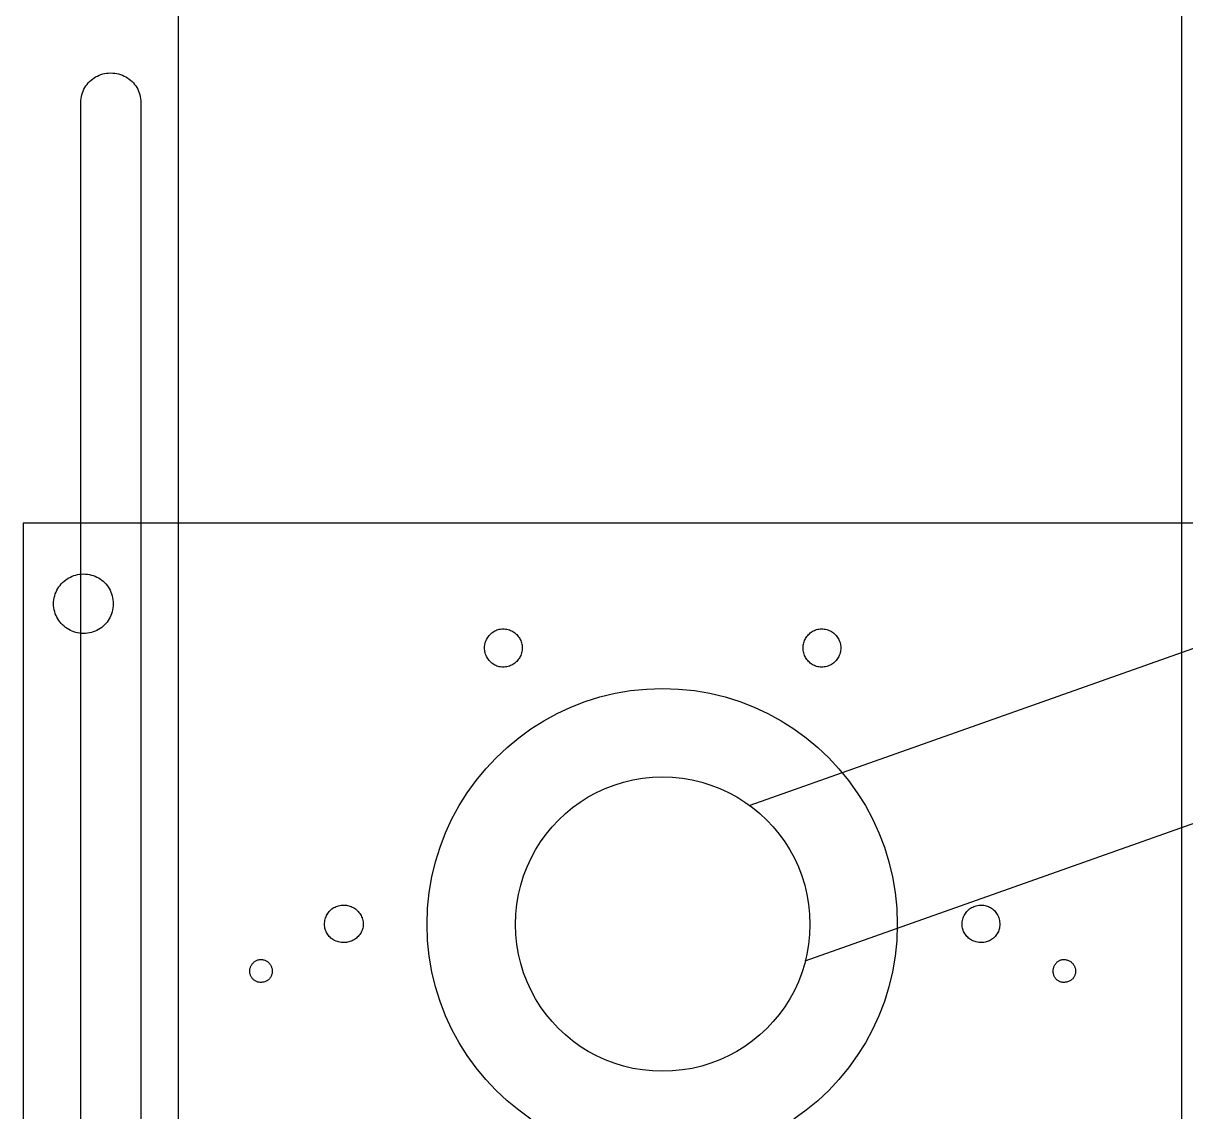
# Model space of a CAD drawing. Header units: metres. Extents: x 0 to 31.2, y 0 to 17.3.
# Drawn here: x 23.089 to 23.873, y 3.211 to 3.945 of the extents above; entities that cross this region are included whole.
import ezdxf

# ---------------------------------------------------------------- set-up
doc = ezdxf.new("R2010")
doc.units = ezdxf.units.M
doc.header["$MEASUREMENT"] = 0
doc.layers.add('Equipment Layer', color=7, linetype='CONTINUOUS', true_color=0xc20f8a)

msp = doc.modelspace()

# ---------------------------------------------------------------- linework, layer by layer
at = {"layer": 'Equipment Layer'}
for points in [[(23.87, 5.67337), (23.19302, 5.67337), (23.19302, 2.40559), (23.87, 2.40559), (23.87, 5.67337)], [(23.12741, 3.89114), (23.12745, 3.89254), (23.12759, 3.89391), (23.12782, 3.89524), (23.12814, 3.89655), (23.12853, 3.89782), (23.12901, 3.89904), (23.12956, 3.90023), (23.13019, 3.90137), (23.13088, 3.90246), (23.13165, 3.9035), (23.13247, 3.90449), (23.13336, 3.90543), (23.1343, 3.9063), (23.1353, 3.90711), (23.13635, 3.90786), (23.13744, 3.90854), (23.13858, 3.90915), (23.13976, 3.90969), (23.14098, 3.91016), (23.14223, 3.91054), (23.14351, 3.91085), (23.14482, 3.91107), (23.14616, 3.9112), (23.14751, 3.91125)], [(23.14751, 3.91125), (23.14891, 3.9112), (23.15029, 3.91107), (23.15163, 3.91085), (23.15295, 3.91054), (23.15423, 3.91016), (23.15547, 3.90969), (23.15668, 3.90915), (23.15784, 3.90854), (23.15895, 3.90786), (23.16001, 3.90711), (23.16102, 3.9063), (23.16198, 3.90543), (23.16287, 3.90449), (23.16371, 3.9035), (23.16448, 3.90246), (23.16518, 3.90137), (23.16581, 3.90023), (23.16637, 3.89904), (23.16684, 3.89782), (23.16724, 3.89655), (23.16756, 3.89524), (23.16779, 3.89391), (23.16793, 3.89254), (23.16797, 3.89114)], [(23.14751, 3.91125), (23.14751, 3.91125)], [(23.12741, 2.93123), (23.12741, 3.89114)], [(23.16797, 3.89114), (23.16797, 2.93123)], [(23.57896, 3.41736), (24.82215, 3.85727), (24.82462, 3.85727), (24.83026, 3.86821)], [(23.616, 3.31223), (24.85919, 3.7525)], [(23.95044, 3.60751), (23.0886, 3.60751), (23.0886, 2.63701), (23.95044, 2.63701), (23.95044, 3.60751)], [(23.10906, 3.55318), (23.10911, 3.55458), (23.10925, 3.55594), (23.10949, 3.55728), (23.10982, 3.55859), (23.11022, 3.55985), (23.11071, 3.56108), (23.11128, 3.56227), (23.11192, 3.56341), (23.11263, 3.5645), (23.11341, 3.56554), (23.11425, 3.56653), (23.11515, 3.56747), (23.1161, 3.56834), (23.1171, 3.56915), (23.11816, 3.5699), (23.11925, 3.57058), (23.12039, 3.57119), (23.12156, 3.57173), (23.12277, 3.5722), (23.12401, 3.57258), (23.12527, 3.57289), (23.12655, 3.57311), (23.12785, 3.57324), (23.12917, 3.57329)], [(23.12917, 3.57329), (23.13057, 3.57324), (23.13194, 3.57311), (23.13327, 3.57289), (23.13458, 3.57258), (23.13585, 3.5722), (23.13707, 3.57173), (23.13826, 3.57119), (23.1394, 3.57058), (23.14049, 3.5699), (23.14154, 3.56915), (23.14252, 3.56834), (23.14346, 3.56747), (23.14433, 3.56653), (23.14514, 3.56554), (23.14589, 3.5645), (23.14657, 3.56341), (23.14718, 3.56227), (23.14772, 3.56108), (23.14819, 3.55985), (23.14857, 3.55859), (23.14888, 3.55728), (23.1491, 3.55594), (23.14923, 3.55458), (23.14928, 3.55318)], [(23.12917, 3.53307), (23.12785, 3.53311), (23.12655, 3.53325), (23.12527, 3.53347), (23.12401, 3.53377), (23.12277, 3.53416), (23.12156, 3.53462), (23.12039, 3.53516), (23.11925, 3.53577), (23.11816, 3.53646), (23.1171, 3.5372), (23.1161, 3.53802), (23.11515, 3.53889), (23.11425, 3.53982), (23.11341, 3.54081), (23.11263, 3.54185), (23.11192, 3.54295), (23.11128, 3.54409), (23.11071, 3.54527), (23.11022, 3.5465), (23.10982, 3.54777), (23.10949, 3.54907), (23.10925, 3.55041), (23.10911, 3.55178), (23.10906, 3.55318)], [(23.14928, 3.55318), (23.14923, 3.55178), (23.1491, 3.55041), (23.14888, 3.54907), (23.14857, 3.54777), (23.14819, 3.5465), (23.14772, 3.54527), (23.14718, 3.54409), (23.14657, 3.54295), (23.14589, 3.54185), (23.14514, 3.54081), (23.14433, 3.53982), (23.14346, 3.53889), (23.14252, 3.53802), (23.14154, 3.5372), (23.14049, 3.53646), (23.1394, 3.53577), (23.13826, 3.53516), (23.13707, 3.53462), (23.13585, 3.53416), (23.13458, 3.53377), (23.13327, 3.53347), (23.13194, 3.53325), (23.13057, 3.53311), (23.12917, 3.53307)], [(23.39975, 3.52354), (23.39978, 3.52438), (23.39986, 3.5252), (23.40001, 3.52601), (23.4002, 3.52681), (23.40044, 3.52759), (23.40074, 3.52836), (23.40108, 3.5291), (23.40146, 3.52982), (23.40189, 3.53051), (23.40236, 3.53117), (23.40287, 3.53181), (23.40341, 3.53241), (23.40399, 3.53297), (23.4046, 3.5335), (23.40524, 3.53399), (23.40592, 3.53444), (23.40662, 3.53485), (23.40734, 3.5352), (23.40809, 3.53551), (23.40886, 3.53577), (23.40964, 3.53597), (23.41045, 3.53612), (23.41127, 3.53621), (23.4121, 3.53624)], [(23.4121, 3.53624), (23.41301, 3.53621), (23.41391, 3.53612), (23.41479, 3.53597), (23.41564, 3.53577), (23.41646, 3.53551), (23.41726, 3.5352), (23.41803, 3.53485), (23.41877, 3.53444), (23.41948, 3.53399), (23.42016, 3.5335), (23.4208, 3.53297), (23.4214, 3.53241), (23.42197, 3.53181), (23.42249, 3.53117), (23.42297, 3.53051), (23.42341, 3.52982), (23.42381, 3.5291), (23.42415, 3.52836), (23.42445, 3.52759), (23.4247, 3.52681), (23.42489, 3.52601), (23.42503, 3.5252), (23.42512, 3.52438), (23.42515, 3.52354)], [(23.61459, 3.52354), (23.61462, 3.52438), (23.61471, 3.5252), (23.61485, 3.52601), (23.61504, 3.52681), (23.61529, 3.52759), (23.61558, 3.52836), (23.61592, 3.5291), (23.6163, 3.52982), (23.61673, 3.53051), (23.6172, 3.53117), (23.61771, 3.53181), (23.61825, 3.53241), (23.61883, 3.53297), (23.61944, 3.5335), (23.62009, 3.53399), (23.62076, 3.53444), (23.62146, 3.53485), (23.62218, 3.5352), (23.62293, 3.53551), (23.6237, 3.53577), (23.62448, 3.53597), (23.62529, 3.53612), (23.62611, 3.53621), (23.62694, 3.53624)], [(23.62694, 3.53624), (23.62786, 3.53621), (23.62875, 3.53612), (23.62963, 3.53597), (23.63048, 3.53577), (23.6313, 3.53551), (23.6321, 3.5352), (23.63287, 3.53485), (23.63362, 3.53444), (23.63432, 3.53399), (23.635, 3.5335), (23.63564, 3.53297), (23.63624, 3.53241), (23.63681, 3.53181), (23.63733, 3.53117), (23.63782, 3.53051), (23.63825, 3.52982), (23.63865, 3.5291), (23.63899, 3.52836), (23.63929, 3.52759), (23.63954, 3.52681), (23.63973, 3.52601), (23.63988, 3.5252), (23.63996, 3.52438), (23.63999, 3.52354)], [(23.4121, 3.51049), (23.41127, 3.51052), (23.41045, 3.51061), (23.40964, 3.51075), (23.40886, 3.51094), (23.40809, 3.51119), (23.40734, 3.51149), (23.40662, 3.51184), (23.40592, 3.51223), (23.40524, 3.51267), (23.4046, 3.51315), (23.40399, 3.51368), (23.40341, 3.51424), (23.40287, 3.51484), (23.40236, 3.51548), (23.40189, 3.51616), (23.40146, 3.51687), (23.40108, 3.51761), (23.40074, 3.51838), (23.40044, 3.51918), (23.4002, 3.52001), (23.40001, 3.52086), (23.39986, 3.52173), (23.39978, 3.52263), (23.39975, 3.52354)], [(23.42515, 3.52354), (23.42512, 3.52263), (23.42503, 3.52173), (23.42489, 3.52086), (23.4247, 3.52001), (23.42445, 3.51918), (23.42415, 3.51838), (23.42381, 3.51761), (23.42341, 3.51687), (23.42297, 3.51616), (23.42249, 3.51548), (23.42197, 3.51484), (23.4214, 3.51424), (23.4208, 3.51368), (23.42016, 3.51315), (23.41948, 3.51267), (23.41877, 3.51223), (23.41803, 3.51184), (23.41726, 3.51149), (23.41646, 3.51119), (23.41564, 3.51094), (23.41479, 3.51075), (23.41391, 3.51061), (23.41301, 3.51052), (23.4121, 3.51049)], [(23.62694, 3.51049), (23.62611, 3.51052), (23.62529, 3.51061), (23.62448, 3.51075), (23.6237, 3.51094), (23.62293, 3.51119), (23.62218, 3.51149), (23.62146, 3.51184), (23.62076, 3.51223), (23.62009, 3.51267), (23.61944, 3.51315), (23.61883, 3.51368), (23.61825, 3.51424), (23.61771, 3.51484), (23.6172, 3.51548), (23.61673, 3.51616), (23.6163, 3.51687), (23.61592, 3.51761), (23.61558, 3.51838), (23.61529, 3.51918), (23.61504, 3.52001), (23.61485, 3.52086), (23.61471, 3.52173), (23.61462, 3.52263), (23.61459, 3.52354)], [(23.63999, 3.52354), (23.63996, 3.52263), (23.63988, 3.52173), (23.63973, 3.52086), (23.63954, 3.52001), (23.63929, 3.51918), (23.63899, 3.51838), (23.63865, 3.51761), (23.63825, 3.51687), (23.63782, 3.51616), (23.63733, 3.51548), (23.63681, 3.51484), (23.63624, 3.51424), (23.63564, 3.51368), (23.635, 3.51315), (23.63432, 3.51267), (23.63362, 3.51223), (23.63287, 3.51184), (23.6321, 3.51149), (23.6313, 3.51119), (23.63048, 3.51094), (23.62963, 3.51075), (23.62875, 3.51061), (23.62786, 3.51052), (23.62694, 3.51049)], [(23.36094, 3.33692), (23.36131, 3.34777), (23.3624, 3.35843), (23.36418, 3.36888), (23.36663, 3.37909), (23.36973, 3.38903), (23.37345, 3.39869), (23.37777, 3.40804), (23.38266, 3.41706), (23.38811, 3.42571), (23.39408, 3.43399), (23.40056, 3.44185), (23.40751, 3.44928), (23.41492, 3.45626), (23.42277, 3.46276), (23.43102, 3.46876), (23.43965, 3.47422), (23.44865, 3.47913), (23.45798, 3.48347), (23.46762, 3.48721), (23.47756, 3.49032), (23.48775, 3.49278), (23.49819, 3.49457), (23.50885, 3.49566), (23.51969, 3.49603)], [(23.51969, 3.49603), (23.53058, 3.49566), (23.54126, 3.49457), (23.55172, 3.49278), (23.56193, 3.49032), (23.57186, 3.48721), (23.5815, 3.48347), (23.59082, 3.47913), (23.5998, 3.47422), (23.60841, 3.46876), (23.61664, 3.46276), (23.62445, 3.45626), (23.63183, 3.44928), (23.63876, 3.44185), (23.6452, 3.43399), (23.65114, 3.42571), (23.65655, 3.41706), (23.66141, 3.40804), (23.66569, 3.39869), (23.66939, 3.38903), (23.67246, 3.37909), (23.67489, 3.36888), (23.67665, 3.35843), (23.67773, 3.34777), (23.67809, 3.33692)], [(23.42056, 3.33692), (23.42079, 3.34375), (23.42147, 3.35044), (23.42258, 3.357), (23.42411, 3.3634), (23.42604, 3.36964), (23.42836, 3.37569), (23.43106, 3.38154), (23.43411, 3.38718), (23.43751, 3.39259), (23.44124, 3.39775), (23.44528, 3.40267), (23.44962, 3.4073), (23.45425, 3.41166), (23.45915, 3.41571), (23.4643, 3.41944), (23.46969, 3.42285), (23.47531, 3.4259), (23.48114, 3.4286), (23.48716, 3.43093), (23.49337, 3.43286), (23.49974, 3.43439), (23.50626, 3.4355), (23.51292, 3.43618), (23.51969, 3.43641)], [(23.42056, 3.33692), (23.42079, 3.34375), (23.42147, 3.35044), (23.42258, 3.357), (23.42411, 3.3634), (23.42604, 3.36964), (23.42836, 3.37569), (23.43106, 3.38154), (23.43411, 3.38718), (23.43751, 3.39259), (23.44124, 3.39775), (23.44528, 3.40267), (23.44962, 3.4073), (23.45425, 3.41166), (23.45915, 3.41571), (23.4643, 3.41944), (23.46969, 3.42285), (23.47531, 3.4259), (23.48114, 3.4286), (23.48716, 3.43093), (23.49337, 3.43286), (23.49974, 3.43439), (23.50626, 3.4355), (23.51292, 3.43618), (23.51969, 3.43641)], [(23.51969, 3.43641), (23.52652, 3.43618), (23.53321, 3.4355), (23.53977, 3.43439), (23.54617, 3.43286), (23.55241, 3.43093), (23.55846, 3.4286), (23.56431, 3.4259), (23.56995, 3.42285), (23.57536, 3.41944), (23.58052, 3.41571), (23.58543, 3.41166), (23.59007, 3.4073), (23.59443, 3.40267), (23.59848, 3.39775), (23.60221, 3.39259), (23.60562, 3.38718), (23.60867, 3.38154), (23.61137, 3.37569), (23.6137, 3.36964), (23.61563, 3.3634), (23.61716, 3.357), (23.61827, 3.35044), (23.61895, 3.34375), (23.61918, 3.33692)], [(23.51969, 3.43641), (23.52652, 3.43618), (23.53321, 3.4355), (23.53977, 3.43439), (23.54617, 3.43286), (23.55241, 3.43093), (23.55846, 3.4286), (23.56431, 3.4259), (23.56995, 3.42285), (23.57536, 3.41944), (23.58052, 3.41571), (23.58543, 3.41166), (23.59007, 3.4073), (23.59443, 3.40267), (23.59848, 3.39775), (23.60221, 3.39259), (23.60562, 3.38718), (23.60867, 3.38154), (23.61137, 3.37569), (23.6137, 3.36964), (23.61563, 3.3634), (23.61716, 3.357), (23.61827, 3.35044), (23.61895, 3.34375), (23.61918, 3.33692)], [(23.2918, 3.33692), (23.29183, 3.33784), (23.29192, 3.33874), (23.29206, 3.33961), (23.29225, 3.34046), (23.2925, 3.34129), (23.2928, 3.34209), (23.29314, 3.34286), (23.29354, 3.3436), (23.29398, 3.34431), (23.29446, 3.34499), (23.29498, 3.34563), (23.29555, 3.34623), (23.29615, 3.34679), (23.29679, 3.34732), (23.29747, 3.3478), (23.29818, 3.34824), (23.29892, 3.34863), (23.29969, 3.34898), (23.30049, 3.34928), (23.30131, 3.34953), (23.30216, 3.34972), (23.30304, 3.34986), (23.30394, 3.34995), (23.30485, 3.34998)], [(23.30485, 3.34998), (23.30569, 3.34995), (23.30652, 3.34986), (23.30734, 3.34972), (23.30815, 3.34953), (23.30894, 3.34928), (23.30972, 3.34898), (23.31048, 3.34863), (23.31122, 3.34824), (23.31193, 3.3478), (23.31261, 3.34732), (23.31327, 3.34679), (23.31389, 3.34623), (23.31448, 3.34563), (23.31503, 3.34499), (23.31554, 3.34431), (23.31601, 3.3436), (23.31643, 3.34286), (23.31681, 3.34209), (23.31713, 3.34129), (23.3174, 3.34046), (23.31762, 3.33961), (23.31778, 3.33874), (23.31787, 3.33784), (23.31791, 3.33692)], [(23.72184, 3.33692), (23.72187, 3.33784), (23.72195, 3.33874), (23.72209, 3.33961), (23.72229, 3.34046), (23.72254, 3.34129), (23.72283, 3.34209), (23.72318, 3.34286), (23.72357, 3.3436), (23.72401, 3.34431), (23.7245, 3.34499), (23.72502, 3.34563), (23.72558, 3.34623), (23.72619, 3.34679), (23.72683, 3.34732), (23.7275, 3.3478), (23.72821, 3.34824), (23.72895, 3.34863), (23.72972, 3.34898), (23.73052, 3.34928), (23.73135, 3.34953), (23.7322, 3.34972), (23.73308, 3.34986), (23.73397, 3.34995), (23.73489, 3.34998)], [(23.73489, 3.34998), (23.73572, 3.34995), (23.73654, 3.34986), (23.73734, 3.34972), (23.73813, 3.34953), (23.7389, 3.34928), (23.73965, 3.34898), (23.74037, 3.34863), (23.74107, 3.34824), (23.74174, 3.3478), (23.74238, 3.34732), (23.743, 3.34679), (23.74358, 3.34623), (23.74412, 3.34563), (23.74463, 3.34499), (23.7451, 3.34431), (23.74552, 3.3436), (23.74591, 3.34286), (23.74625, 3.34209), (23.74654, 3.34129), (23.74679, 3.34046), (23.74698, 3.33961), (23.74712, 3.33874), (23.74721, 3.33784), (23.74724, 3.33692)], [(23.30485, 3.32458), (23.30394, 3.32461), (23.30304, 3.32469), (23.30216, 3.32483), (23.30131, 3.32503), (23.30049, 3.32527), (23.29969, 3.32556), (23.29892, 3.3259), (23.29818, 3.32629), (23.29747, 3.32672), (23.29679, 3.32719), (23.29615, 3.32769), (23.29555, 3.32824), (23.29498, 3.32882), (23.29446, 3.32943), (23.29398, 3.33007), (23.29354, 3.33074), (23.29314, 3.33144), (23.2928, 3.33217), (23.2925, 3.33292), (23.29225, 3.33368), (23.29206, 3.33447), (23.29192, 3.33527), (23.29183, 3.33609), (23.2918, 3.33692)], [(23.31791, 3.33692), (23.31787, 3.33609), (23.31778, 3.33527), (23.31762, 3.33447), (23.3174, 3.33368), (23.31713, 3.33292), (23.31681, 3.33217), (23.31643, 3.33144), (23.31601, 3.33074), (23.31554, 3.33007), (23.31503, 3.32943), (23.31448, 3.32882), (23.31389, 3.32824), (23.31327, 3.32769), (23.31261, 3.32719), (23.31193, 3.32672), (23.31122, 3.32629), (23.31048, 3.3259), (23.30972, 3.32556), (23.30894, 3.32527), (23.30815, 3.32503), (23.30734, 3.32483), (23.30652, 3.32469), (23.30569, 3.32461), (23.30485, 3.32458)], [(23.43102, 3.20558), (23.42277, 3.21153), (23.41492, 3.21798), (23.40751, 3.22492), (23.40056, 3.23231), (23.39408, 3.24013), (23.38811, 3.24836), (23.38266, 3.25698), (23.37777, 3.26595), (23.37345, 3.27527), (23.36973, 3.28489), (23.36663, 3.29481), (23.36418, 3.305), (23.3624, 3.31543), (23.36131, 3.32608), (23.36094, 3.33692)], [(23.51969, 3.23779), (23.51292, 3.23802), (23.50626, 3.23869), (23.49974, 3.2398), (23.49337, 3.24132), (23.48716, 3.24324), (23.48114, 3.24554), (23.47531, 3.24823), (23.46969, 3.25127), (23.4643, 3.25465), (23.45915, 3.25836), (23.45425, 3.26239), (23.44962, 3.26672), (23.44528, 3.27134), (23.44124, 3.27623), (23.43751, 3.28137), (23.43411, 3.28677), (23.43106, 3.29238), (23.42836, 3.29822), (23.42604, 3.30425), (23.42411, 3.31047), (23.42258, 3.31686), (23.42147, 3.32341), (23.42079, 3.33011), (23.42056, 3.33692)], [(23.51969, 3.23779), (23.51292, 3.23802), (23.50626, 3.23869), (23.49974, 3.2398), (23.49337, 3.24132), (23.48716, 3.24324), (23.48114, 3.24554), (23.47531, 3.24823), (23.46969, 3.25127), (23.4643, 3.25465), (23.45915, 3.25836), (23.45425, 3.26239), (23.44962, 3.26672), (23.44528, 3.27134), (23.44124, 3.27623), (23.43751, 3.28137), (23.43411, 3.28677), (23.43106, 3.29238), (23.42836, 3.29822), (23.42604, 3.30425), (23.42411, 3.31047), (23.42258, 3.31686), (23.42147, 3.32341), (23.42079, 3.33011), (23.42056, 3.33692)], [(23.61918, 3.33692), (23.61895, 3.33011), (23.61827, 3.32341), (23.61716, 3.31686), (23.61563, 3.31047), (23.6137, 3.30425), (23.61137, 3.29822), (23.60867, 3.29238), (23.60562, 3.28677), (23.60221, 3.28137), (23.59848, 3.27623), (23.59443, 3.27134), (23.59007, 3.26672), (23.58543, 3.26239), (23.58052, 3.25836), (23.57536, 3.25465), (23.56995, 3.25127), (23.56431, 3.24823), (23.55846, 3.24554), (23.55241, 3.24324), (23.54617, 3.24132), (23.53977, 3.2398), (23.53321, 3.23869), (23.52652, 3.23802), (23.51969, 3.23779)], [(23.61918, 3.33692), (23.61895, 3.33011), (23.61827, 3.32341), (23.61716, 3.31686), (23.61563, 3.31047), (23.6137, 3.30425), (23.61137, 3.29822), (23.60867, 3.29238), (23.60562, 3.28677), (23.60221, 3.28137), (23.59848, 3.27623), (23.59443, 3.27134), (23.59007, 3.26672), (23.58543, 3.26239), (23.58052, 3.25836), (23.57536, 3.25465), (23.56995, 3.25127), (23.56431, 3.24823), (23.55846, 3.24554), (23.55241, 3.24324), (23.54617, 3.24132), (23.53977, 3.2398), (23.53321, 3.23869), (23.52652, 3.23802), (23.51969, 3.23779)], [(23.67809, 3.33692), (23.67773, 3.32608), (23.67665, 3.31543), (23.67489, 3.305), (23.67246, 3.29481), (23.66939, 3.28489), (23.66569, 3.27527), (23.66141, 3.26595), (23.65655, 3.25698), (23.65114, 3.24836), (23.6452, 3.24013), (23.63876, 3.23231), (23.63183, 3.22492), (23.62445, 3.21798), (23.61664, 3.21153), (23.60841, 3.20558)], [(23.73489, 3.32458), (23.73397, 3.32461), (23.73308, 3.32469), (23.7322, 3.32483), (23.73135, 3.32503), (23.73052, 3.32527), (23.72972, 3.32556), (23.72895, 3.3259), (23.72821, 3.32629), (23.7275, 3.32672), (23.72683, 3.32719), (23.72619, 3.32769), (23.72558, 3.32824), (23.72502, 3.32882), (23.7245, 3.32943), (23.72401, 3.33007), (23.72357, 3.33074), (23.72318, 3.33144), (23.72283, 3.33217), (23.72254, 3.33292), (23.72229, 3.33368), (23.72209, 3.33447), (23.72195, 3.33527), (23.72187, 3.33609), (23.72184, 3.33692)], [(23.74724, 3.33692), (23.74721, 3.33609), (23.74712, 3.33527), (23.74698, 3.33447), (23.74679, 3.33368), (23.74654, 3.33292), (23.74625, 3.33217), (23.74591, 3.33144), (23.74552, 3.33074), (23.7451, 3.33007), (23.74463, 3.32943), (23.74412, 3.32882), (23.74358, 3.32824), (23.743, 3.32769), (23.74238, 3.32719), (23.74174, 3.32672), (23.74107, 3.32629), (23.74037, 3.3259), (23.73965, 3.32556), (23.7389, 3.32527), (23.73813, 3.32503), (23.73734, 3.32483), (23.73654, 3.32469), (23.73572, 3.32461), (23.73489, 3.32458)], [(23.24135, 3.30553), (23.24137, 3.30601), (23.24142, 3.3065), (23.24151, 3.30698), (23.24163, 3.30745), (23.24178, 3.30792), (23.24196, 3.30838), (23.24217, 3.30883), (23.24241, 3.30926), (23.24267, 3.30969), (23.24296, 3.3101), (23.24327, 3.31049), (23.2436, 3.31086), (23.24395, 3.31122), (23.24432, 3.31155), (23.24471, 3.31186), (23.24512, 3.31214), (23.24553, 3.31239), (23.24597, 3.31262), (23.24641, 3.31282), (23.24686, 3.31298), (23.24733, 3.31311), (23.2478, 3.31321), (23.24828, 3.31327), (23.24876, 3.31329)], [(23.24876, 3.31329), (23.24933, 3.31327), (23.24988, 3.31321), (23.25041, 3.31311), (23.25093, 3.31298), (23.25143, 3.31282), (23.25191, 3.31262), (23.25237, 3.31239), (23.25281, 3.31214), (23.25323, 3.31186), (23.25363, 3.31155), (23.25401, 3.31122), (23.25436, 3.31086), (23.25469, 3.31049), (23.255, 3.3101), (23.25528, 3.30969), (23.25553, 3.30926), (23.25576, 3.30883), (23.25595, 3.30838), (23.25612, 3.30792), (23.25627, 3.30745), (23.25638, 3.30698), (23.25646, 3.3065), (23.25651, 3.30601), (23.25652, 3.30553)], [(23.78322, 3.30553), (23.78324, 3.30601), (23.78328, 3.3065), (23.78336, 3.30698), (23.78347, 3.30745), (23.78361, 3.30792), (23.78378, 3.30838), (23.78397, 3.30883), (23.78419, 3.30926), (23.78443, 3.30969), (23.78469, 3.3101), (23.78498, 3.31049), (23.78529, 3.31086), (23.78562, 3.31122), (23.78597, 3.31155), (23.78634, 3.31186), (23.78672, 3.31214), (23.78712, 3.31239), (23.78754, 3.31262), (23.78796, 3.31282), (23.7884, 3.31298), (23.78886, 3.31311), (23.78932, 3.31321), (23.78979, 3.31327), (23.79028, 3.31329)], [(23.79028, 3.31329), (23.79084, 3.31327), (23.7914, 3.31321), (23.79194, 3.31311), (23.79247, 3.31298), (23.79298, 3.31282), (23.79348, 3.31262), (23.79396, 3.31239), (23.79442, 3.31214), (23.79486, 3.31186), (23.79528, 3.31155), (23.79568, 3.31122), (23.79605, 3.31086), (23.7964, 3.31049), (23.79673, 3.3101), (23.79703, 3.30969), (23.7973, 3.30926), (23.79755, 3.30883), (23.79777, 3.30838), (23.79795, 3.30792), (23.79811, 3.30745), (23.79823, 3.30698), (23.79832, 3.3065), (23.79837, 3.30601), (23.79839, 3.30553)], [(23.24876, 3.29777), (23.24828, 3.29778), (23.2478, 3.29783), (23.24733, 3.29791), (23.24686, 3.29802), (23.24641, 3.29816), (23.24597, 3.29833), (23.24553, 3.29853), (23.24512, 3.29876), (23.24471, 3.29901), (23.24432, 3.29929), (23.24395, 3.2996), (23.2436, 3.29993), (23.24327, 3.30028), (23.24296, 3.30066), (23.24267, 3.30106), (23.24241, 3.30148), (23.24217, 3.30192), (23.24196, 3.30238), (23.24178, 3.30286), (23.24163, 3.30336), (23.24151, 3.30388), (23.24142, 3.30441), (23.24137, 3.30496), (23.24135, 3.30553)], [(23.25652, 3.30553), (23.25651, 3.30496), (23.25646, 3.30441), (23.25638, 3.30388), (23.25627, 3.30336), (23.25612, 3.30286), (23.25595, 3.30238), (23.25576, 3.30192), (23.25553, 3.30148), (23.25528, 3.30106), (23.255, 3.30066), (23.25469, 3.30028), (23.25436, 3.29993), (23.25401, 3.2996), (23.25363, 3.29929), (23.25323, 3.29901), (23.25281, 3.29876), (23.25237, 3.29853), (23.25191, 3.29833), (23.25143, 3.29816), (23.25093, 3.29802), (23.25041, 3.29791), (23.24988, 3.29783), (23.24933, 3.29778), (23.24876, 3.29777)], [(23.79028, 3.29777), (23.78979, 3.29778), (23.78932, 3.29783), (23.78886, 3.29791), (23.7884, 3.29802), (23.78796, 3.29816), (23.78754, 3.29833), (23.78712, 3.29853), (23.78672, 3.29876), (23.78634, 3.29901), (23.78597, 3.29929), (23.78562, 3.2996), (23.78529, 3.29993), (23.78498, 3.30028), (23.78469, 3.30066), (23.78443, 3.30106), (23.78419, 3.30148), (23.78397, 3.30192), (23.78378, 3.30238), (23.78361, 3.30286), (23.78347, 3.30336), (23.78336, 3.30388), (23.78328, 3.30441), (23.78324, 3.30496), (23.78322, 3.30553)], [(23.79839, 3.30553), (23.79837, 3.30496), (23.79832, 3.30441), (23.79823, 3.30388), (23.79811, 3.30336), (23.79795, 3.30286), (23.79777, 3.30238), (23.79755, 3.30192), (23.7973, 3.30148), (23.79703, 3.30106), (23.79673, 3.30066), (23.7964, 3.30028), (23.79605, 3.29993), (23.79568, 3.2996), (23.79528, 3.29929), (23.79486, 3.29901), (23.79442, 3.29876), (23.79396, 3.29853), (23.79348, 3.29833), (23.79298, 3.29816), (23.79247, 3.29802), (23.79194, 3.29791), (23.7914, 3.29783), (23.79084, 3.29778), (23.79028, 3.29777)]]:
    msp.add_lwpolyline(points, dxfattribs=at)

doc.saveas('drawing.dxf')
